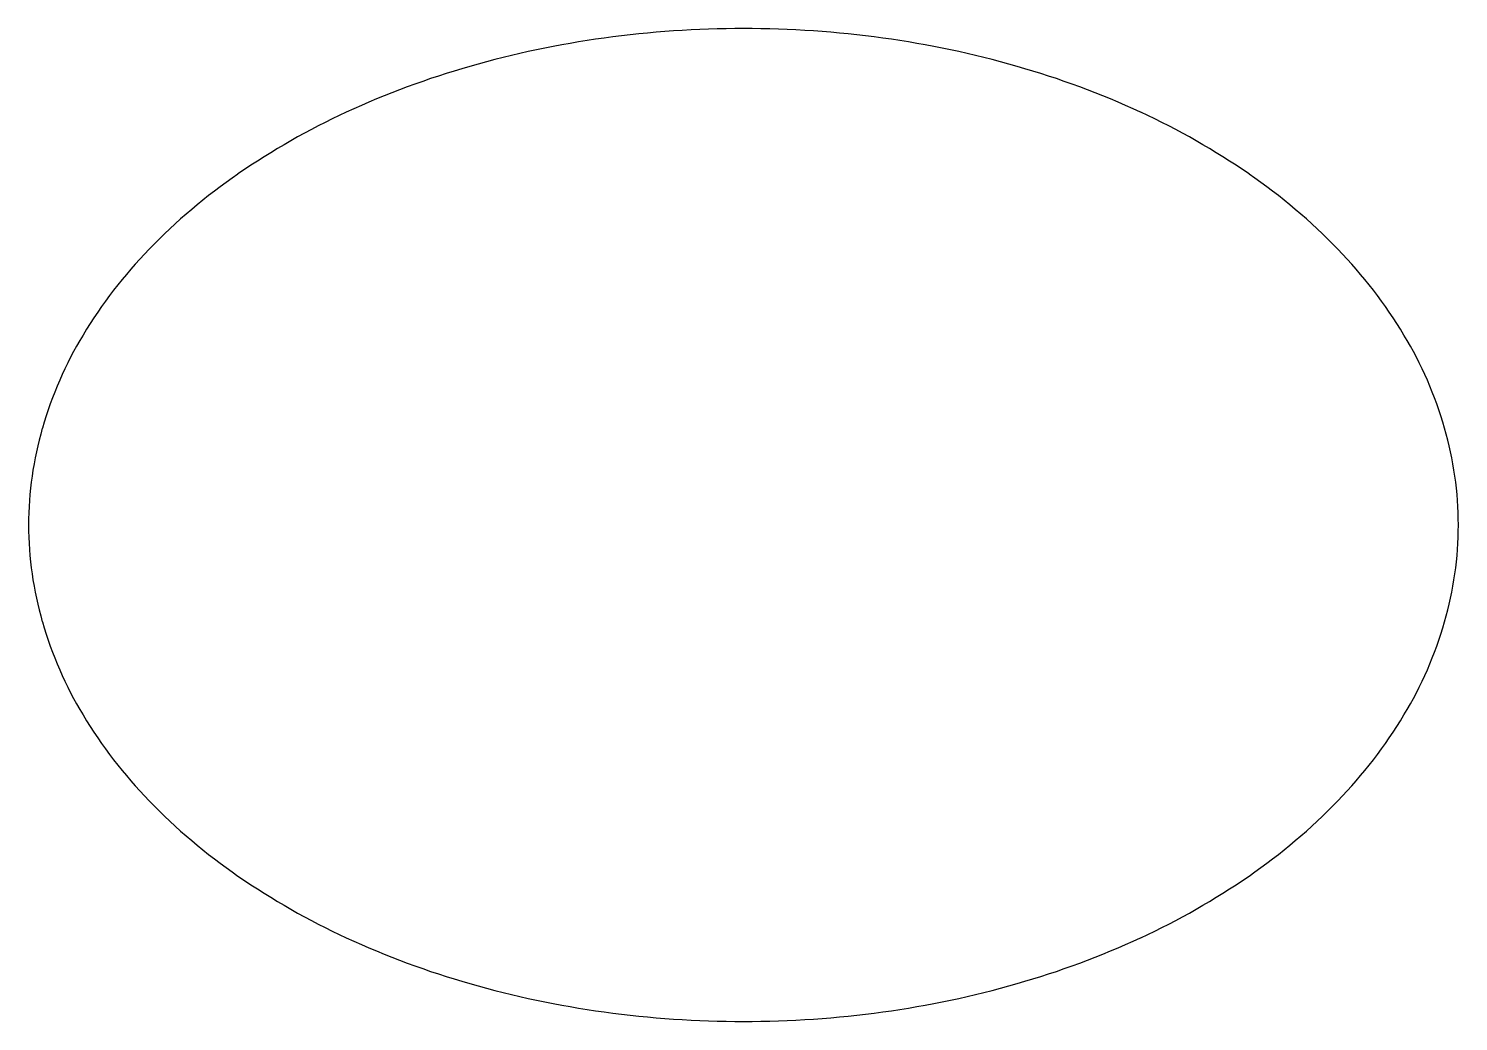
# Model space of a CAD drawing. Header units: millimetres. Extents: x 22565 to 38821, y 15578 to 26720.
# Drawn here: x 32205.83 to 32211.11, y 20251.32 to 20254.98 of the extents above; entities that cross this region are included whole.
import ezdxf

# ---------------------------------------------------------------- set-up
doc = ezdxf.new("R2010")
doc.units = ezdxf.units.MM

# ---------------------------------------------------------------- blocks, each defined once
blk = doc.blocks.new('A$C58B90030')
for centre, radius, start, end in [((679.0207, 335.5829), 3.7647, 89.9804, 97.8451), ((679.0233, 335.5829), 3.7647, 82.1549, 90.0196), ((678.9885, 335.7978), 3.5475, 97.8043, 105.9874), ((679.0554, 335.7978), 3.5475, 74.0126, 82.1957), ((678.8788, 336.1717), 3.1578, 105.9423, 114.7864), ((679.1651, 336.1717), 3.1578, 65.2136, 74.0577), ((678.6733, 336.6112), 2.6726, 114.7365, 124.6225), ((679.3707, 336.6112), 2.6726, 55.3775, 65.2635), ((678.3917, 337.0158), 2.1796, 124.5741, 135.9006), ((679.6523, 337.0158), 2.1796, 44.0994, 55.4259), ((678.087, 337.31), 1.7561, 135.8742, 148.9552), ((679.957, 337.31), 1.7561, 31.0448, 44.1258), ((677.8288, 337.4664), 1.4542, 148.9878, 163.819), ((680.2152, 337.4664), 1.4542, 16.181, 31.0122), ((677.6808, 337.5121), 1.2994, 163.936, 179.9195), ((680.3631, 337.5121), 1.2994, 0.0805, 16.064), ((677.6808, 337.5157), 1.2994, 180.0805, 196.064), ((680.3631, 337.5157), 1.2994, 343.936, 359.9195), ((677.8288, 337.5614), 1.4542, 196.181, 211.0122), ((680.2152, 337.5614), 1.4542, 328.9878, 343.819), ((678.087, 337.7178), 1.7561, 211.0448, 224.1258), ((679.957, 337.7178), 1.7561, 315.8742, 328.9552), ((678.3917, 338.0119), 2.1796, 224.0994, 235.4259), ((679.6523, 338.0119), 2.1796, 304.5741, 315.9006), ((678.6733, 338.4166), 2.6726, 235.3775, 245.2635), ((679.3707, 338.4166), 2.6726, 294.7365, 304.6225), ((678.8788, 338.8561), 3.1578, 245.2136, 254.0577), ((679.1651, 338.8561), 3.1578, 285.9423, 294.7864), ((678.9885, 339.23), 3.5475, 254.0126, 262.1957), ((679.0554, 339.23), 3.5475, 277.8043, 285.9874), ((679.0207, 339.4448), 3.7647, 262.1549, 270.0196), ((679.0233, 339.4448), 3.7647, 269.9804, 277.8451)]:
    blk.add_arc(centre, radius, start, end)

msp = doc.modelspace()

# ---------------------------------------------------------------- block references
msp.add_blockref('A$C58B90030', (31529.4496, 19915.6366))

doc.saveas('drawing.dxf')
